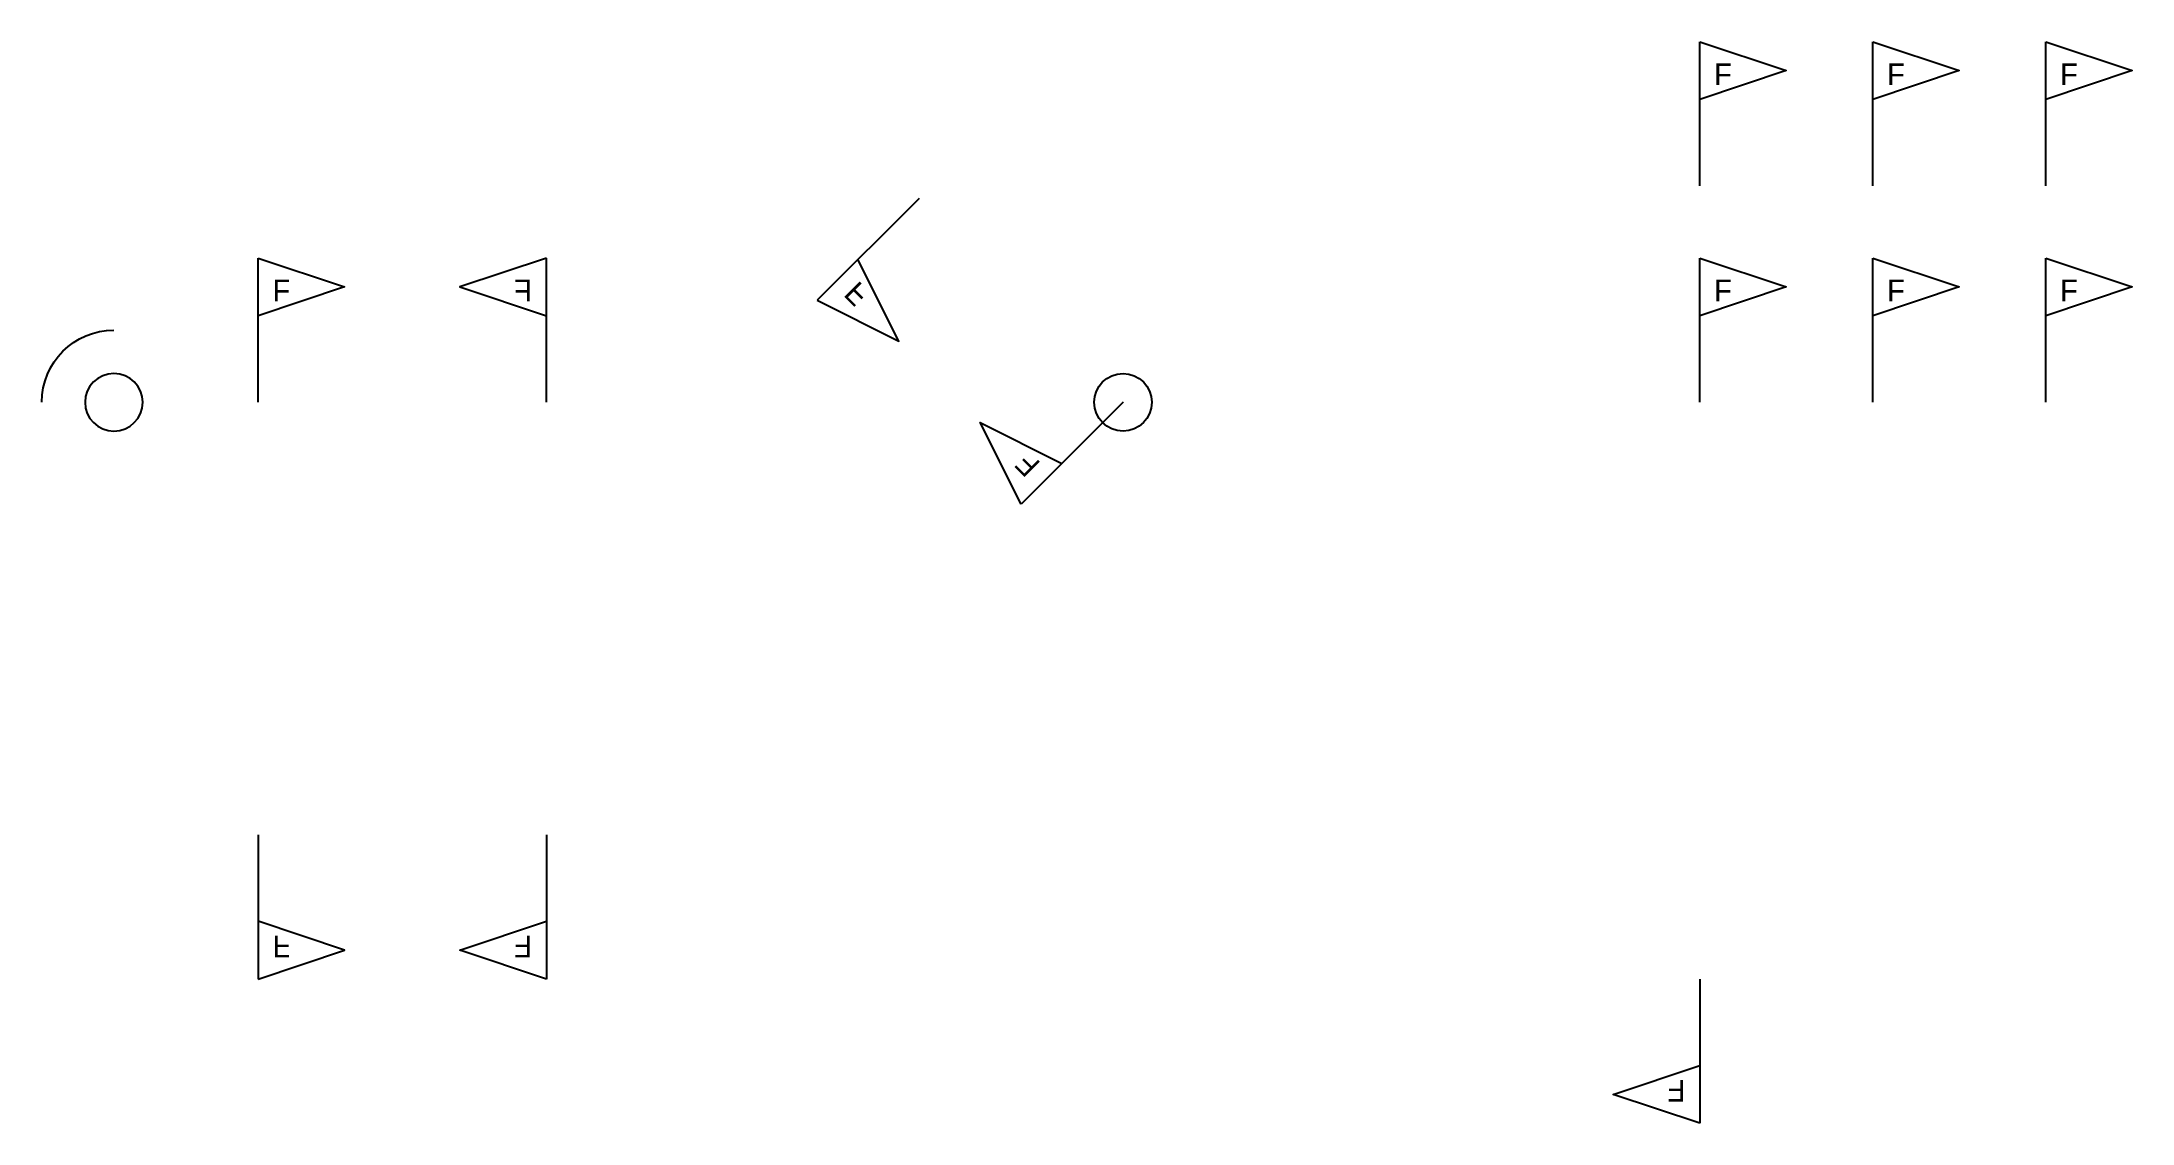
# Model space of a CAD drawing. Header units: millimetres. Extents: x -15 to 130, y -50 to 25.
import ezdxf

# ---------------------------------------------------------------- set-up
doc = ezdxf.new("R2010")
doc.units = ezdxf.units.MM
doc.header["$MEASUREMENT"] = 0
for name, color, linetype in [('ARRAY', 4, 'Continuous'), ('INNER', 1, 'Continuous'), ('NEST', 7, 'Continuous'), ('OCS', 6, 'Continuous')]:
    doc.layers.add(name, color=color, linetype=linetype)

# ---------------------------------------------------------------- blocks, each defined once
blk = doc.blocks.new('FLAG')
blk.add_line((0, 0), (0, 10))
at = {"layer": 'INNER'}
blk.add_lwpolyline([(0, 10), (6, 8), (0, 6)], close=True, dxfattribs=at)
blk.add_text('F', height=1.5).set_placement((1, 7))
blk = doc.blocks.new('PAIR')
blk.add_blockref('FLAG', (0, 0))
at = {"xscale": -1}
blk.add_blockref('FLAG', (20, 0), dxfattribs=at)
blk = doc.blocks.new('TRIPLE', base_point=(10, 0))
at = {"color": 0}
blk.add_circle((10, 0), 1, dxfattribs=at)
at = {"xscale": 0.5, "yscale": 0.5, "rotation": 90}
blk.add_blockref('PAIR', (10, 0), dxfattribs=at)

msp = doc.modelspace()

# ---------------------------------------------------------------- linework, layer by layer
at = {"layer": 'OCS', "extrusion": (0, 0, -1)}
msp.add_circle((10, 0), 2, dxfattribs=at)
msp.add_arc((10, 0), 5, 0, 90, dxfattribs=at)

# ---------------------------------------------------------------- block references
at = {"layer": 'ARRAY', "row_count": 2, "column_count": 3, "row_spacing": 15, "column_spacing": 12}
msp.add_blockref('FLAG', (100, 0), dxfattribs=at)
at = {"layer": 'NEST', "color": 3, "xscale": 2, "yscale": 2, "rotation": 45}
msp.add_blockref('TRIPLE', (60, 0), dxfattribs=at)
at = {"layer": 'NEST'}
msp.add_blockref('PAIR', (0, 0), dxfattribs=at)
at = {"layer": 'NEST', "yscale": -1}
msp.add_blockref('PAIR', (0, -30), dxfattribs=at)
at = {"layer": 'NEST', "xscale": -1, "yscale": -1}
msp.add_blockref('FLAG', (100, -40), dxfattribs=at)

doc.saveas('drawing.dxf')
